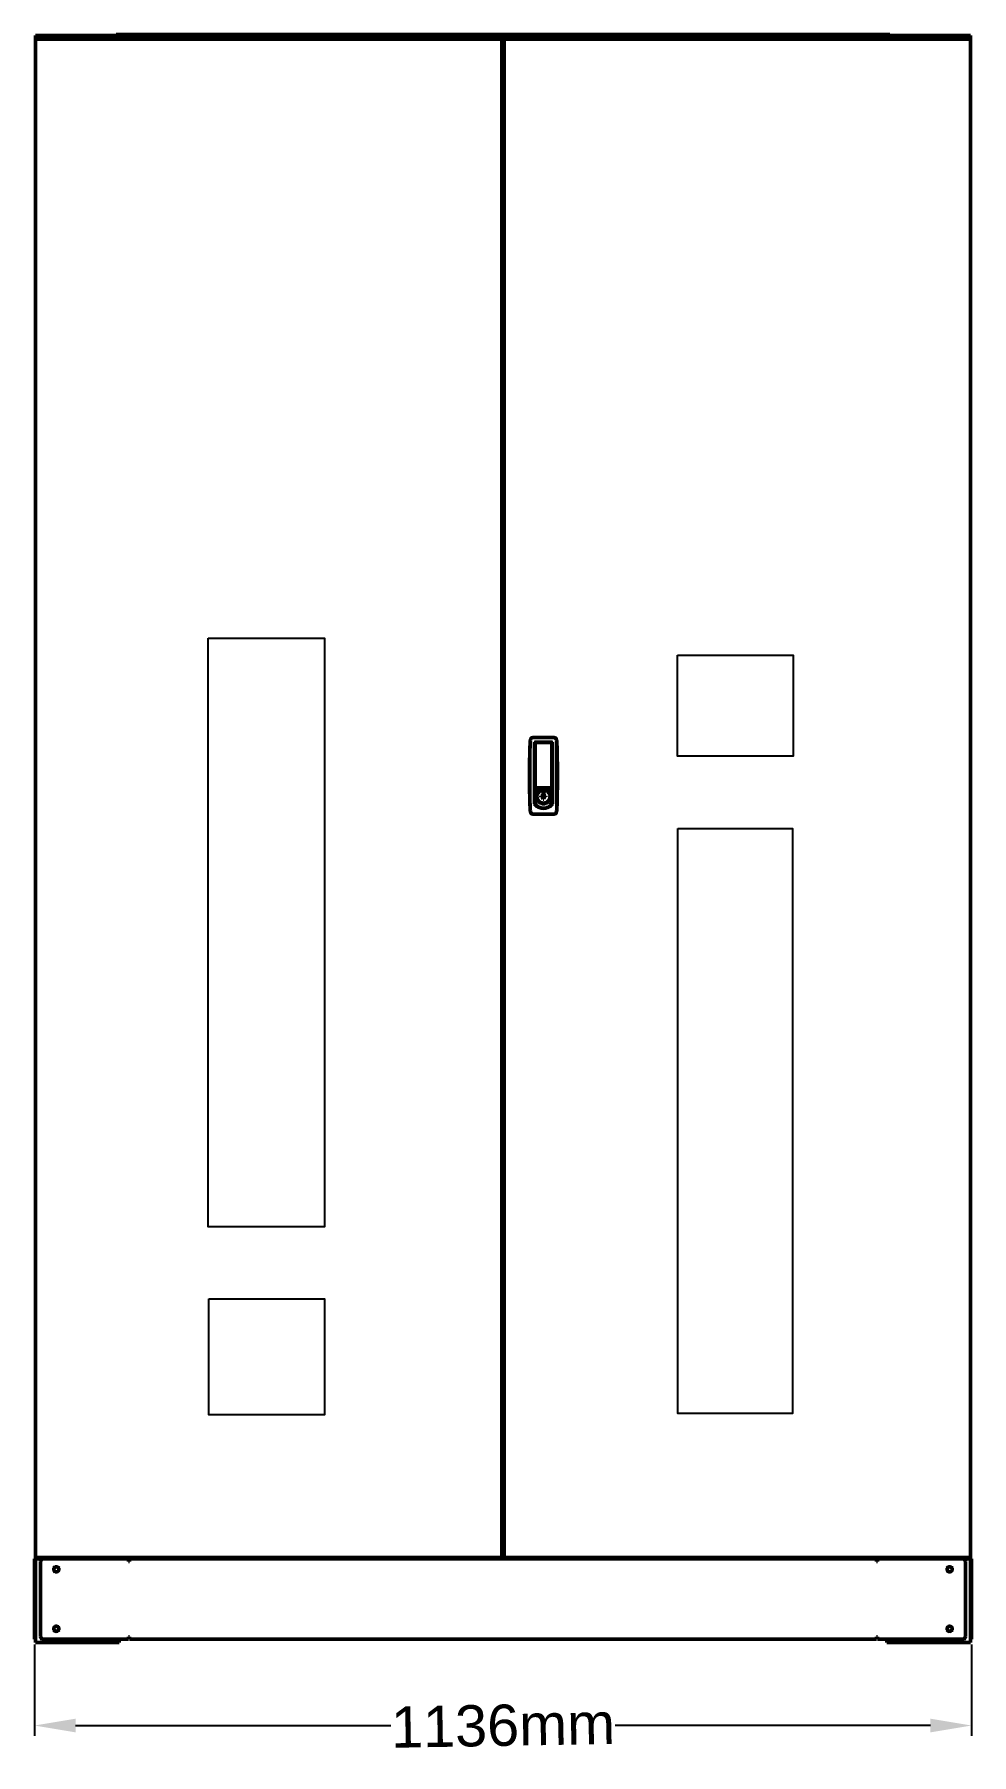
# Model space of a CAD drawing. Header units: millimetres. Extents: x 0 to 114, y -14 to 195.
import ezdxf

# ---------------------------------------------------------------- set-up
doc = ezdxf.new("R2010")
doc.units = ezdxf.units.MM
doc.layers.add('Visible (ANSI)', color=7, linetype='Continuous', lineweight=50)
doc.styles.get("Standard").update_dxf_attribs({"font": 'arial.ttf'})
doc.dimstyles.new('ISO-25', dxfattribs={"dimtxt": 2.5, "dimasz": 2.5, "dimexe": 1.25, "dimexo": 0.625, "dimtad": 1, "dimtxsty": 'Standard', "dimcen": 2.5, "dimadec": 0, "dimazin": 0, "dimtfac": 1, "dimtmove": 0, "dimatfit": 3, "dimfxl": 1, "dimarcsym": 0})

# ---------------------------------------------------------------- blocks, each defined once
blk = doc.blocks.new('*D52')
at = {"color": 0, "lineweight": -2, "transparency": 16777216}
for p, q in [((-0.12, -0.23), (-0.12, -11.32)), ((113.56, -0.23), (113.56, -11.32)), ((4.88, -10.07), (43.11, -10.07)), ((108.56, -10.07), (70.33, -10.07))]:
    blk.add_line(p, q, dxfattribs=at)
at = {"color": 0, "transparency": 16777216}
for points in [[(4.88, -9.24), (4.88, -10.9), (-0.12, -10.07)], [(108.56, -9.24), (108.56, -10.9), (113.56, -10.07)]]:
    blk.add_solid(points, dxfattribs=at)
at = {"layer": 'Defpoints', "color": 0, "transparency": 16777216}
for p in [(-0.12, 0.4), (113.56, 0.4), (113.56, -10.07)]:
    blk.add_point(p, dxfattribs=at)
at = {"color": 0, "transparency": 16777216, "insert": (56.72, -10.07), "char_height": 5, "attachment_point": 5, "rotation": 1}
blk.add_mtext('1136mm', dxfattribs=at)

msp = doc.modelspace()

# ---------------------------------------------------------------- linework, layer by layer
for points in [[(20.939, 121.798), (35.052, 121.798), (35.052, 50.422), (20.939, 50.422)], [(77.889, 119.716), (91.918, 119.716), (91.918, 107.475), (77.889, 107.475)], [(77.94, 98.723), (91.832, 98.723), (91.832, 27.753), (77.94, 27.753)], [(21.05, 41.658), (35.047, 41.658), (35.047, 27.597), (21.05, 27.597)]]:
    msp.add_lwpolyline(points, close=True)
at = {"layer": 'Visible (ANSI)'}
for p, q in [((0, 194.878), (0.634, 194.878)), ((0, 194.878), (0, 194.726)), ((0.634, 194.726), (0, 194.726)), ((0, 194.726), (0, 194.422)), ((0.634, 194.726), (0, 194.726)), ((0, 194.599), (0.305, 194.599)), ((0, 194.599), (0, 194.447)), ((0.305, 194.447), (0, 194.447)), ((0, 10.298), (0, 194.422)), ((0.304, 194.422), (0, 194.422)), ((0.304, 194.422), (8.866, 194.422)), ((8.866, 194.599), (0.305, 194.599)), ((0.305, 194.447), (8.866, 194.447)), ((0.305, 194.422), (0.305, 194.447)), ((0.634, 194.878), (112.795, 194.878)), ((0.634, 194.726), (112.795, 194.726)), ((0.634, 194.726), (4.439, 194.726)), ((5.073, 194.599), (5.073, 194.726)), ((8.866, 194.599), (9.023, 194.599)), ((9.023, 194.447), (8.866, 194.447)), ((9.023, 194.422), (8.866, 194.422)), ((10.942, 194.599), (9.023, 194.599)), ((9.023, 194.447), (10.942, 194.447)), ((10.941, 194.422), (9.023, 194.422)), ((9.791, 195), (9.791, 194.878)), ((9.791, 195), (10.425, 195)), ((10.425, 195), (103.004, 195)), ((11.019, 194.422), (10.941, 194.422)), ((11.02, 194.599), (10.942, 194.599)), ((10.942, 194.447), (11.02, 194.447)), ((11.019, 194.422), (45.536, 194.422)), ((45.536, 194.599), (11.02, 194.599)), ((11.02, 194.447), (45.536, 194.447)), ((45.614, 194.599), (45.536, 194.599)), ((45.536, 194.447), (45.614, 194.447)), ((45.536, 194.422), (45.615, 194.422)), ((47.532, 194.599), (45.614, 194.599)), ((45.614, 194.447), (47.532, 194.447)), ((45.615, 194.422), (47.533, 194.422)), ((47.532, 194.599), (47.689, 194.599)), ((47.689, 194.447), (47.532, 194.447)), ((47.69, 194.422), (47.533, 194.422)), ((56.251, 194.599), (47.689, 194.599)), ((47.689, 194.447), (56.251, 194.447)), ((47.69, 194.422), (56.251, 194.422)), ((56.251, 194.599), (56.555, 194.599)), ((56.555, 194.447), (56.251, 194.447)), ((56.251, 194.422), (56.251, 194.447)), ((56.556, 194.422), (56.251, 194.422)), ((56.555, 194.447), (56.555, 194.599)), ((56.556, 194.422), (56.708, 194.422)), ((56.556, 194.422), (56.556, 10.298)), ((56.708, 194.422), (56.873, 194.422)), ((56.873, 10.298), (56.873, 194.422)), ((57.178, 194.422), (56.873, 194.422)), ((56.874, 194.599), (57.178, 194.599)), ((56.874, 194.599), (56.874, 194.447)), ((57.178, 194.447), (56.874, 194.447)), ((65.74, 194.599), (57.178, 194.599)), ((57.178, 194.447), (65.74, 194.447)), ((57.178, 194.422), (57.178, 194.447)), ((57.178, 194.422), (65.739, 194.422)), ((65.896, 194.422), (65.739, 194.422)), ((65.74, 194.599), (65.896, 194.599)), ((65.896, 194.447), (65.74, 194.447)), ((67.815, 194.599), (65.896, 194.599)), ((65.896, 194.447), (67.815, 194.447)), ((67.814, 194.422), (65.896, 194.422)), ((67.893, 194.422), (67.814, 194.422)), ((67.893, 194.599), (67.815, 194.599)), ((67.815, 194.447), (67.893, 194.447)), ((102.409, 194.599), (67.893, 194.599)), ((67.893, 194.447), (102.409, 194.447)), ((67.893, 194.422), (102.409, 194.422)), ((102.487, 194.599), (102.409, 194.599)), ((102.409, 194.447), (102.487, 194.447)), ((102.409, 194.422), (102.488, 194.422)), ((104.405, 194.599), (102.487, 194.599)), ((102.487, 194.447), (104.405, 194.447)), ((102.488, 194.422), (104.406, 194.422)), ((103.004, 195), (103.638, 195)), ((103.638, 194.878), (103.638, 195)), ((104.405, 194.599), (104.562, 194.599)), ((104.562, 194.447), (104.405, 194.447)), ((104.563, 194.422), (104.406, 194.422)), ((113.124, 194.599), (104.562, 194.599)), ((104.562, 194.447), (113.124, 194.447)), ((104.563, 194.422), (113.124, 194.422)), ((108.356, 194.599), (108.356, 194.726)), ((108.99, 194.726), (112.795, 194.726)), ((112.795, 194.878), (113.429, 194.878)), ((113.429, 194.726), (112.795, 194.726)), ((113.429, 194.726), (112.795, 194.726)), ((113.124, 194.599), (113.428, 194.599)), ((113.428, 194.447), (113.124, 194.447)), ((113.124, 194.422), (113.124, 194.447)), ((113.429, 194.422), (113.124, 194.422)), ((113.428, 194.447), (113.428, 194.599)), ((113.429, 194.726), (113.429, 194.878)), ((113.429, 194.726), (113.429, 194.422)), ((113.429, 194.422), (113.429, 10.298)), ((62.902, 109.736), (60.348, 109.736)), ((60.527, 101.71), (60.527, 109.186)), ((60.527, 109.186), (62.723, 109.186)), ((60.527, 108.887), (60.626, 108.887)), ((60.626, 109.087), (60.626, 108.569)), ((60.626, 105.092), (60.626, 108.569)), ((60.676, 109.136), (62.574, 109.136)), ((60.826, 109.142), (60.834, 109.186)), ((60.826, 109.142), (60.826, 109.136)), ((62.416, 109.186), (62.424, 109.142)), ((62.424, 109.136), (62.424, 109.142)), ((62.624, 108.569), (62.624, 109.087)), ((62.723, 108.887), (62.624, 108.887)), ((62.624, 108.569), (62.624, 105.092)), ((62.723, 101.71), (62.723, 109.186)), ((60.527, 108.388), (60.626, 108.388)), ((60.626, 108.122), (60.527, 108.122)), ((60.626, 106.64), (60.527, 106.64)), ((62.723, 108.388), (62.624, 108.388)), ((62.723, 108.122), (62.624, 108.122)), ((62.723, 106.64), (62.624, 106.64)), ((60.626, 105.641), (60.527, 105.641)), ((60.626, 103.694), (60.626, 105.092)), ((62.624, 105.641), (62.723, 105.641)), ((62.624, 105.092), (62.624, 103.694)), ((60.626, 103.894), (60.527, 103.894)), ((60.626, 103.295), (60.527, 103.295)), ((60.527, 103.095), (60.626, 103.095)), ((60.626, 103.534), (60.626, 103.694)), ((62.624, 103.534), (60.626, 103.534)), ((60.632, 103.474), (60.626, 103.534)), ((60.626, 103.534), (60.626, 103.458)), ((60.626, 103.458), (60.626, 103.335)), ((60.626, 103.335), (60.626, 103.213)), ((60.626, 103.213), (60.626, 103.09)), ((60.626, 103.09), (60.626, 102.844)), ((60.626, 102.844), (60.626, 102.599)), ((60.626, 102.599), (60.626, 102.353)), ((60.716, 102.572), (60.626, 101.617)), ((60.626, 102.353), (60.626, 102.108)), ((60.638, 103.413), (60.632, 103.474)), ((60.643, 103.353), (60.638, 103.413)), ((60.649, 103.293), (60.643, 103.353)), ((60.66, 103.173), (60.649, 103.293)), ((60.671, 103.053), (60.66, 103.173)), ((60.683, 102.933), (60.671, 103.053)), ((60.676, 103.644), (62.574, 103.644)), ((60.694, 102.813), (60.683, 102.933)), ((60.705, 102.692), (60.694, 102.813)), ((60.716, 102.572), (60.705, 102.692)), ((60.829, 102.572), (60.829, 102.595)), ((61.006, 103.644), (61.006, 103.58)), ((61.006, 103.58), (62.244, 103.58)), ((61.046, 103.58), (61.046, 103.644)), ((61.325, 102.675), (61.325, 102.552)), ((61.436, 102.675), (61.325, 102.675)), ((61.354, 102.552), (61.325, 102.675)), ((61.325, 102.552), (61.436, 102.552)), ((61.543, 102.737), (61.436, 102.675)), ((61.444, 102.547), (61.436, 102.675)), ((61.436, 102.552), (61.543, 102.49)), ((61.575, 102.599), (61.464, 102.535)), ((61.564, 102.856), (61.543, 102.737)), ((61.575, 102.599), (61.543, 102.737)), ((61.543, 102.49), (61.564, 102.371)), ((61.575, 102.395), (61.543, 102.49)), ((61.569, 102.964), (61.564, 102.856)), ((61.6, 102.736), (61.564, 102.856)), ((61.564, 102.371), (61.569, 102.263)), ((61.598, 102.263), (61.564, 102.371)), ((61.681, 102.964), (61.569, 102.964)), ((61.603, 102.813), (61.569, 102.964)), ((61.569, 102.263), (61.681, 102.263)), ((61.6, 102.736), (61.575, 102.599)), ((61.575, 102.395), (61.599, 102.263)), ((61.603, 102.813), (61.6, 102.736)), ((61.647, 102.813), (61.603, 102.813)), ((61.647, 102.813), (61.681, 102.964)), ((61.65, 102.736), (61.647, 102.813)), ((61.65, 102.736), (61.686, 102.856)), ((61.675, 102.599), (61.65, 102.736)), ((61.651, 102.263), (61.675, 102.395)), ((61.652, 102.263), (61.686, 102.371)), ((61.675, 102.599), (61.707, 102.737)), ((61.786, 102.535), (61.675, 102.599)), ((61.675, 102.395), (61.707, 102.49)), ((61.686, 102.856), (61.681, 102.964)), ((61.681, 102.263), (61.686, 102.371)), ((61.707, 102.737), (61.686, 102.856)), ((61.686, 102.371), (61.707, 102.49)), ((61.814, 102.675), (61.707, 102.737)), ((61.707, 102.49), (61.814, 102.552)), ((61.806, 102.547), (61.814, 102.675)), ((61.925, 102.675), (61.814, 102.675)), ((61.814, 102.552), (61.925, 102.552)), ((61.896, 102.552), (61.925, 102.675)), ((61.925, 102.552), (61.925, 102.675)), ((62.204, 103.644), (62.204, 103.58)), ((62.244, 103.58), (62.244, 103.644)), ((62.421, 102.572), (62.421, 102.595)), ((62.534, 102.572), (62.545, 102.692)), ((62.534, 102.572), (62.624, 101.617)), ((62.545, 102.692), (62.556, 102.813)), ((62.556, 102.813), (62.567, 102.933)), ((62.567, 102.933), (62.579, 103.053)), ((62.579, 103.053), (62.59, 103.173)), ((62.59, 103.173), (62.601, 103.293)), ((62.601, 103.293), (62.607, 103.353)), ((62.607, 103.353), (62.612, 103.413)), ((62.612, 103.413), (62.618, 103.474)), ((62.618, 103.474), (62.624, 103.534)), ((62.624, 103.894), (62.723, 103.894)), ((62.624, 103.694), (62.624, 103.534)), ((62.624, 103.534), (62.624, 103.458)), ((62.624, 103.458), (62.624, 103.335)), ((62.624, 103.335), (62.624, 103.213)), ((62.723, 103.295), (62.624, 103.295)), ((62.624, 103.213), (62.624, 103.09)), ((62.624, 103.095), (62.723, 103.095)), ((62.624, 103.09), (62.624, 102.844)), ((62.624, 102.844), (62.624, 102.599)), ((62.624, 102.599), (62.624, 102.353)), ((62.624, 102.353), (62.624, 102.108)), ((60.348, 100.449), (62.902, 100.449)), ((60.527, 102.196), (60.626, 102.196)), ((60.626, 102.108), (60.626, 101.863)), ((60.626, 101.863), (60.626, 101.617)), ((60.626, 101.617), (60.626, 101.591)), ((60.909, 102.196), (60.929, 102.196)), ((60.991, 102.103), (60.991, 102.082)), ((61.625, 101.17), (61.402, 101.17)), ((61.848, 101.17), (61.625, 101.17)), ((62.259, 102.103), (62.259, 102.082)), ((62.321, 102.196), (62.341, 102.196)), ((62.624, 102.196), (62.723, 102.196)), ((62.624, 102.108), (62.624, 101.863)), ((62.624, 101.863), (62.624, 101.617)), ((62.624, 101.617), (62.624, 101.591)), ((-0.122, 9.829), (-0.122, 10.146)), ((0, 10.146), (-0.122, 10.146)), ((-0.122, 9.829), (-0.122, 0.713)), ((0, 10.298), (0.304, 10.298)), ((0, 10.298), (0, 10.146)), ((0, 10.298), (0.304, 10.298)), ((0.304, 10.146), (0, 10.146)), ((0, 10.146), (0, 0)), ((0, 9.829), (0, 0.713)), ((8.866, 10.298), (0.304, 10.298)), ((8.866, 10.298), (0.304, 10.298)), ((0.304, 10.146), (8.866, 10.146)), ((0.634, 0.713), (0.634, 9.829)), ((8.866, 10.298), (9.023, 10.298)), ((8.866, 10.298), (9.023, 10.298)), ((9.023, 10.146), (8.866, 10.146)), ((10.941, 10.298), (9.023, 10.298)), ((10.941, 10.298), (9.023, 10.298)), ((9.023, 10.146), (10.941, 10.146)), ((11.019, 10.298), (10.941, 10.298)), ((11.019, 10.298), (10.941, 10.298)), ((10.941, 10.146), (11.019, 10.146)), ((45.535, 10.298), (11.019, 10.298)), ((45.536, 10.298), (11.019, 10.298)), ((11.019, 10.146), (45.535, 10.146)), ((11.292, 9.841), (11.292, 10.146)), ((11.414, 9.841), (11.292, 9.841)), ((11.414, 10.146), (11.414, 9.902)), ((11.414, 9.902), (11.414, 9.841)), ((45.614, 10.298), (45.535, 10.298)), ((45.535, 10.146), (45.614, 10.146)), ((47.532, 10.298), (45.614, 10.298)), ((45.614, 10.146), (47.532, 10.146)), ((47.532, 10.298), (47.689, 10.298)), ((47.689, 10.146), (47.532, 10.146)), ((56.25, 10.298), (47.689, 10.298)), ((47.689, 10.298), (47.69, 10.298)), ((47.689, 10.146), (56.25, 10.146)), ((56.251, 10.298), (47.69, 10.298)), ((56.555, 10.146), (56.25, 10.146)), ((56.251, 10.298), (56.556, 10.298)), ((56.555, 10.146), (56.555, 10.298)), ((56.555, 10.146), (56.874, 10.146)), ((56.556, 10.298), (56.708, 10.298)), ((56.708, 10.298), (56.873, 10.298)), ((56.873, 10.298), (57.178, 10.298)), ((56.874, 10.298), (56.874, 10.146)), ((57.179, 10.146), (56.874, 10.146)), ((65.739, 10.298), (57.178, 10.298)), ((65.74, 10.298), (57.179, 10.298)), ((57.179, 10.146), (65.74, 10.146)), ((65.739, 10.298), (65.74, 10.298)), ((65.74, 10.298), (65.897, 10.298)), ((65.897, 10.146), (65.74, 10.146)), ((67.815, 10.298), (65.897, 10.298)), ((65.897, 10.146), (67.815, 10.146)), ((67.894, 10.298), (67.815, 10.298)), ((67.815, 10.146), (67.894, 10.146)), ((102.409, 10.298), (67.893, 10.298)), ((102.409, 10.298), (67.894, 10.298)), ((67.894, 10.146), (102.409, 10.146)), ((102.015, 9.902), (102.015, 10.146)), ((102.015, 9.841), (102.015, 9.902)), ((102.137, 9.841), (102.015, 9.841)), ((102.137, 10.146), (102.137, 9.841)), ((102.488, 10.298), (102.409, 10.298)), ((102.409, 10.298), (102.488, 10.298)), ((102.409, 10.146), (102.488, 10.146)), ((104.406, 10.298), (102.488, 10.298)), ((102.488, 10.298), (104.406, 10.298)), ((102.488, 10.146), (104.406, 10.146)), ((104.406, 10.298), (104.563, 10.298)), ((104.406, 10.298), (104.563, 10.298)), ((104.563, 10.146), (104.406, 10.146)), ((113.124, 10.298), (104.563, 10.298)), ((113.124, 10.298), (104.563, 10.298)), ((104.563, 10.146), (113.124, 10.146)), ((112.795, 9.829), (112.795, 0.713)), ((113.124, 10.298), (113.429, 10.298)), ((113.124, 10.298), (113.429, 10.298)), ((113.429, 10.146), (113.124, 10.146)), ((113.429, 10.146), (113.429, 10.298)), ((113.429, 10.146), (113.429, 0)), ((113.434, 9.829), (113.434, 10.146)), ((113.556, 10.146), (113.434, 10.146)), ((113.434, 0.713), (113.434, 9.829)), ((113.556, 10.146), (113.556, 9.829)), ((113.556, 0.713), (113.556, 9.829)), ((-0.122, 0.396), (-0.122, 0.713)), ((-0.122, 0.396), (0, 0.396)), ((0.634, 0), (0, 0)), ((0.634, 0), (4.439, 0)), ((11.292, 0.396), (0.951, 0.396)), ((5.073, 0), (4.439, 0)), ((5.073, 0), (5.073, 0.396)), ((10.146, 0), (5.073, 0)), ((10.146, 0.33), (10.146, 0)), ((11.292, 0.396), (11.292, 0.7)), ((11.292, 0.7), (11.414, 0.7)), ((11.414, 0.7), (11.414, 0.639)), ((11.414, 0.639), (11.414, 0.396)), ((102.015, 0.396), (11.414, 0.396)), ((102.015, 0.639), (102.015, 0.7)), ((102.015, 0.7), (102.137, 0.7)), ((102.015, 0.396), (102.015, 0.639)), ((102.137, 0.7), (102.137, 0.396)), ((112.478, 0.396), (102.137, 0.396)), ((103.283, 0.33), (103.283, 0)), ((103.283, 0), (108.356, 0)), ((108.356, 0.396), (108.356, 0)), ((108.99, 0), (108.356, 0)), ((108.99, 0), (112.795, 0)), ((113.429, 0), (112.795, 0)), ((113.434, 0.396), (113.434, 0.713)), ((113.434, 0.396), (113.556, 0.396)), ((113.556, 0.713), (113.556, 0.396))]:
    msp.add_line(p, q, dxfattribs=at)
for centre in [(2.536, 8.877), (110.892, 8.877), (2.536, 1.664), (110.892, 1.664)]:
    msp.add_circle(centre, 0.317, dxfattribs=at)
for centre, radius, start, end in [((60.676, 109.087), 0.0499, 90, 180), ((62.574, 109.087), 0.0499, 0, 90), ((0.951, 9.829), 0.317, 90, 180), ((112.478, 9.829), 0.317, 0, 90), ((113.312, 9.902), 0.243, 60, 61.36901), ((113.312, 9.902), 0.122, 0, 16.59784), ((0.951, 0.713), 0.317, 180, 270), ((9.841, 0.33), 0.304, 0, 12.51333), ((103.587, 0.33), 0.304, 167.48667, 180), ((112.478, 0.713), 0.317, 270, 0), ((113.312, 0.639), 0.122, 343.40216, 0), ((113.312, 0.639), 0.243, 298.63099, 300)]:
    msp.add_arc(centre, radius, start, end, dxfattribs=at)
for centre, major_axis, start_param, end_param in [((61.625, 102.572), (-0.814, 0), 5.4994331, 7.8539816), ((61.625, 102.572), (-0.796, 0), 0, 1.5707963), ((61.625, 102.147), (-0.814, 0), 5.9698299, 6.0111114), ((61.625, 103.158), (-0.0999, 0), 3.1415927, 6.2831853), ((61.625, 103.158), (0.0999, 0), 3.1415927, 6.2831853), ((61.625, 102.572), (0.814, 0), 4.712389, 7.0669375), ((61.625, 102.572), (0.796, 0), 4.712389, 6.2831853), ((61.625, 102.147), (0.814, 0), 0.2720739, 0.3133554), ((61.625, 102.082), (-0.634, 0), 0, 0.0109605), ((61.625, 102.082), (0.634, 0), 6.2722249, 6.2831853)]:
    msp.add_ellipse(centre, major_axis=major_axis, ratio=0.9733725, start_param=start_param, end_param=end_param, dxfattribs=at)
for points in [[(59.999, 109.017), (59.951, 107.709), (59.927, 106.401), (59.927, 105.092)], [(60.054, 109.494), (60.023, 109.337), (60.005, 109.177), (59.999, 109.017)], [(60.054, 109.494), (60.027, 109.355), (60.009, 109.213), (60.003, 109.071)], [(63.246, 109.071), (63.241, 109.213), (63.223, 109.355), (63.196, 109.494)], [(63.196, 109.494), (63.227, 109.337), (63.245, 109.177), (63.251, 109.017)], [(59.927, 105.092), (59.927, 103.784), (59.951, 102.475), (59.999, 101.168)], [(60.731, 102.411), (60.721, 102.464), (60.716, 102.518), (60.716, 102.572)], [(60.731, 102.411), (60.742, 102.355), (60.758, 102.3), (60.78, 102.247)], [(60.78, 102.247), (60.803, 102.191), (60.831, 102.138), (60.864, 102.088)], [(62.386, 102.088), (62.419, 102.138), (62.447, 102.191), (62.47, 102.247)], [(62.47, 102.247), (62.492, 102.3), (62.508, 102.355), (62.519, 102.411)], [(62.519, 102.411), (62.529, 102.464), (62.534, 102.518), (62.534, 102.572)], [(59.999, 101.168), (60.005, 101.007), (60.023, 100.848), (60.054, 100.69)], [(60.003, 101.114), (60.009, 100.972), (60.027, 100.83), (60.054, 100.69)], [(60.626, 101.617), (60.657, 101.583), (60.689, 101.55), (60.724, 101.519)], [(60.832, 101.43), (60.794, 101.458), (60.758, 101.487), (60.724, 101.519)], [(60.951, 101.352), (60.91, 101.376), (60.87, 101.402), (60.832, 101.43)], [(60.864, 102.088), (60.899, 102.037), (60.938, 101.99), (60.982, 101.947)], [(61.078, 101.287), (61.034, 101.306), (60.992, 101.328), (60.951, 101.352)], [(60.982, 101.947), (61.027, 101.904), (61.075, 101.865), (61.128, 101.832)], [(61.211, 101.235), (61.166, 101.25), (61.121, 101.267), (61.078, 101.287)], [(61.128, 101.832), (61.179, 101.799), (61.234, 101.772), (61.29, 101.75)], [(61.348, 101.199), (61.302, 101.208), (61.256, 101.221), (61.211, 101.235)], [(61.29, 101.75), (61.345, 101.729), (61.402, 101.713), (61.46, 101.703)], [(61.487, 101.177), (61.44, 101.182), (61.394, 101.189), (61.348, 101.199)], [(61.625, 101.688), (61.57, 101.688), (61.514, 101.693), (61.46, 101.703)], [(61.487, 101.177), (61.533, 101.172), (61.579, 101.17), (61.625, 101.17)], [(61.625, 101.688), (61.68, 101.688), (61.736, 101.693), (61.79, 101.703)], [(61.763, 101.177), (61.717, 101.172), (61.671, 101.17), (61.625, 101.17)], [(61.763, 101.177), (61.809, 101.182), (61.856, 101.189), (61.902, 101.199)], [(61.79, 101.703), (61.848, 101.713), (61.905, 101.729), (61.959, 101.75)], [(61.902, 101.199), (61.948, 101.208), (61.994, 101.221), (62.039, 101.235)], [(61.959, 101.75), (62.016, 101.772), (62.071, 101.799), (62.122, 101.832)], [(62.039, 101.235), (62.084, 101.25), (62.129, 101.267), (62.172, 101.287)], [(62.122, 101.832), (62.175, 101.865), (62.223, 101.904), (62.268, 101.947)], [(62.172, 101.287), (62.216, 101.306), (62.258, 101.328), (62.299, 101.352)], [(62.268, 101.947), (62.312, 101.99), (62.351, 102.037), (62.386, 102.088)], [(62.299, 101.352), (62.34, 101.376), (62.38, 101.402), (62.418, 101.43)], [(62.418, 101.43), (62.456, 101.458), (62.492, 101.487), (62.526, 101.519)], [(62.624, 101.617), (62.593, 101.583), (62.56, 101.55), (62.526, 101.519)], [(63.251, 101.168), (63.245, 101.007), (63.227, 100.848), (63.196, 100.69)], [(63.196, 100.69), (63.223, 100.83), (63.241, 100.972), (63.246, 101.114)]]:
    msp.add_open_spline(points, degree=3, dxfattribs=at)
for points, knots in [([(60.003, 109.071), (59.995, 108.74), (59.991, 108.408), (59.987, 107.745), (59.987, 107.414), (59.988, 106.751), (59.989, 106.419), (59.99, 105.756), (59.991, 105.092), (59.99, 104.429), (59.989, 103.765), (59.988, 103.433), (59.987, 102.77), (59.987, 102.439), (59.991, 101.776), (59.995, 101.445), (60.003, 101.114)], [0, 0, 0, 0, 0.009968477, 0.009968477, 0.019936954, 0.019936954, 0.02990543, 0.02990543, 0.039873907, 0.049842384, 0.049842384, 0.059810861, 0.059810861, 0.069779337, 0.069779337, 0.079747814, 0.079747814, 0.079747814, 0.079747814]), ([(60.348, 109.736), (60.313, 109.736), (60.28, 109.73), (60.214, 109.706), (60.184, 109.689), (60.144, 109.656), (60.132, 109.644), (60.11, 109.618), (60.1, 109.604), (60.073, 109.56), (60.061, 109.528), (60.054, 109.494)], [0, 0, 0, 0, 0.0010286499, 0.0010286499, 0.0020572997, 0.0020572997, 0.0025716246, 0.0025716246, 0.0030859496, 0.0030859496, 0.0041145994, 0.0041145994, 0.0041145994, 0.0041145994]), ([(63.196, 109.494), (63.189, 109.528), (63.177, 109.56), (63.141, 109.619), (63.119, 109.646), (63.065, 109.69), (63.035, 109.706), (62.97, 109.73), (62.937, 109.736), (62.902, 109.736)], [0, 0, 0, 0, 0.0010285435, 0.0010285435, 0.002057087, 0.002057087, 0.0030856305, 0.0030856305, 0.004114174, 0.004114174, 0.004114174, 0.004114174]), ([(63.246, 101.114), (63.255, 101.445), (63.259, 101.776), (63.263, 102.439), (63.263, 102.77), (63.262, 103.434), (63.261, 103.765), (63.26, 104.429), (63.259, 105.092), (63.26, 105.756), (63.261, 106.419), (63.262, 106.751), (63.263, 107.414), (63.263, 107.746), (63.259, 108.408), (63.255, 108.739), (63.246, 109.071)], [0, 0, 0, 0, 0.009968477, 0.009968477, 0.019936954, 0.019936954, 0.02990543, 0.02990543, 0.039873907, 0.049842384, 0.049842384, 0.059810861, 0.059810861, 0.069779337, 0.069779337, 0.079747814, 0.079747814, 0.079747814, 0.079747814]), ([(63.251, 109.017), (63.299, 107.709), (63.323, 106.401), (63.323, 103.784), (63.299, 102.475), (63.251, 101.168)], [0, 0, 0, 0, 0.039312206, 0.039312206, 0.078624411, 0.078624411, 0.078624411, 0.078624411]), ([(60.676, 103.644), (60.668, 103.644), (60.661, 103.646), (60.648, 103.653), (60.642, 103.657), (60.63, 103.672), (60.626, 103.683), (60.626, 103.694)], [0, 0, 0, 0, 0.00023609437, 0.00023609437, 0.00047218875, 0.00047218875, 0.0009443775, 0.0009443775, 0.0009443775, 0.0009443775]), ([(60.829, 102.595), (60.829, 102.677), (60.842, 102.758), (60.894, 102.914), (60.932, 102.987), (61.03, 103.119), (61.09, 103.177), (61.225, 103.272), (61.3, 103.31), (61.459, 103.36), (61.542, 103.372), (61.625, 103.372)], [6.2831853, 6.2831853, 6.2831853, 6.2831853, 6.5973446, 6.5973446, 6.9115038, 6.9115038, 7.2256631, 7.2256631, 7.5398224, 7.5398224, 7.8539816, 7.8539816, 7.8539816, 7.8539816]), ([(61.625, 103.372), (61.708, 103.372), (61.791, 103.36), (61.95, 103.31), (62.025, 103.272), (62.16, 103.177), (62.22, 103.119), (62.318, 102.987), (62.356, 102.914), (62.408, 102.758), (62.421, 102.677), (62.421, 102.595)], [1.5707963, 1.5707963, 1.5707963, 1.5707963, 1.8849556, 1.8849556, 2.1991149, 2.1991149, 2.5132741, 2.5132741, 2.8274334, 2.8274334, 3.1415927, 3.1415927, 3.1415927, 3.1415927]), ([(62.624, 103.694), (62.624, 103.683), (62.62, 103.672), (62.608, 103.657), (62.602, 103.653), (62.589, 103.646), (62.582, 103.644), (62.574, 103.644)], [-0.00000447276, -0.00000447276, -0.00000447276, -0.00000447276, 0.00046559782, 0.00046559782, 0.00070063311, 0.00070063311, 0.0009356684, 0.0009356684, 0.0009356684, 0.0009356684]), ([(60.054, 100.69), (60.061, 100.656), (60.073, 100.624), (60.109, 100.565), (60.131, 100.539), (60.185, 100.495), (60.215, 100.478), (60.28, 100.455), (60.313, 100.449), (60.348, 100.449)], [0, 0, 0, 0, 0.0010285436, 0.0010285436, 0.0020570872, 0.0020570872, 0.0030856307, 0.0030856307, 0.0041141743, 0.0041141743, 0.0041141743, 0.0041141743]), ([(61.625, 101.151), (61.518, 101.151), (61.412, 101.164), (61.258, 101.201), (61.206, 101.217), (61.106, 101.254), (61.057, 101.276), (60.963, 101.324), (60.918, 101.351), (60.829, 101.41), (60.786, 101.443), (60.664, 101.547), (60.591, 101.624), (60.527, 101.71)], [0, 0, 0, 0, 0.003182148, 0.003182148, 0.004773222, 0.004773222, 0.006364296, 0.006364296, 0.007955369, 0.007955369, 0.009546443, 0.009546443, 0.012728591, 0.012728591, 0.012728591, 0.012728591]), ([(62.723, 101.71), (62.659, 101.624), (62.586, 101.547), (62.465, 101.444), (62.423, 101.412), (62.333, 101.352), (62.288, 101.325), (62.146, 101.252), (62.047, 101.215), (61.891, 101.177), (61.838, 101.167), (61.732, 101.154), (61.679, 101.151), (61.625, 101.151)], [0, 0, 0, 0, 0.003181208, 0.003181208, 0.004771812, 0.004771812, 0.006362417, 0.006362417, 0.009543625, 0.009543625, 0.011134229, 0.011134229, 0.012724833, 0.012724833, 0.012724833, 0.012724833]), ([(62.902, 100.449), (62.937, 100.449), (62.97, 100.455), (63.036, 100.478), (63.066, 100.495), (63.106, 100.528), (63.118, 100.54), (63.14, 100.566), (63.15, 100.58), (63.177, 100.624), (63.189, 100.656), (63.196, 100.69)], [0, 0, 0, 0, 0.0010286498, 0.0010286498, 0.0020572996, 0.0020572996, 0.0025716244, 0.0025716244, 0.0030859493, 0.0030859493, 0.0041145991, 0.0041145991, 0.0041145991, 0.0041145991])]:
    msp.add_open_spline(points, degree=3, knots=knots, dxfattribs=at)

# ---------------------------------------------------------------- dimensions: what is measured, and where the dimension line sits
dim = msp.add_linear_dim(base=(113.556, -10.071), p1=(-0.122, 0.396), p2=(113.556, 0.396), text='1136mm', dimstyle='ISO-25', override={"dimtxt": 5, "dimasz": 5})
dim.commit()
dim.dimension.update_dxf_attribs({"geometry": '*D52', "text_midpoint": (56.717, -10.071), "text_rotation": 1})

doc.saveas('drawing.dxf')
